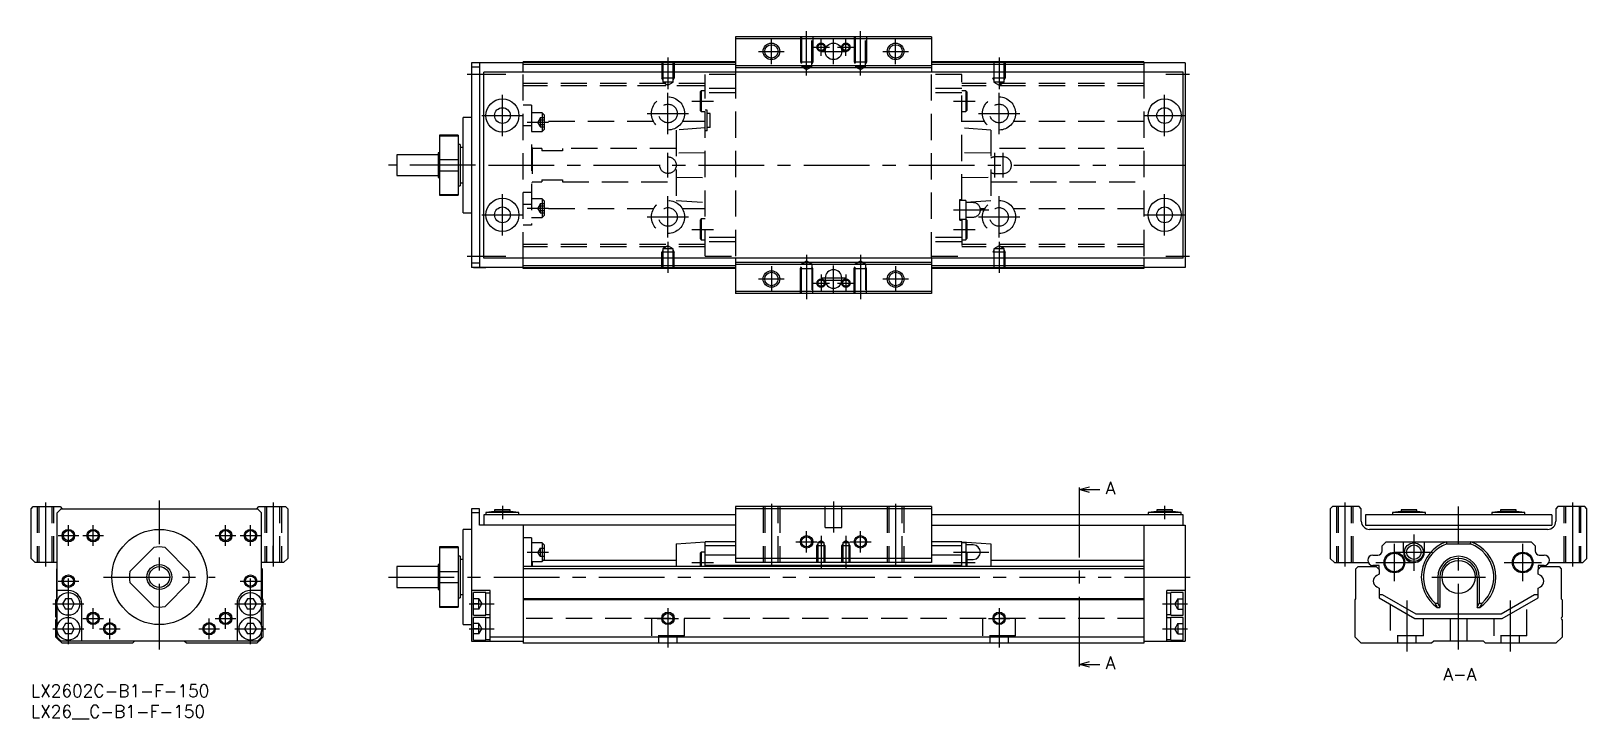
# Model space of a CAD drawing. Extents: x 0 to 376, y -8 to 158.
import ezdxf

# ---------------------------------------------------------------- set-up
doc = ezdxf.new("R2010")
doc.units = 0
doc.header["$LTSCALE"] = 0.5
doc.linetypes.add('CENTER', pattern=[50.8, 31.75, -6.35, 6.35, -6.35])
doc.linetypes.add('DASHED', pattern=[19.05, 12.7, -6.35])
for name, color, linetype in [('MSM_CENTER', 1, 'CENTER'), ('MSM_CONTINUOUS', 7, 'CONTINUOUS'), ('MSM_DASHED', 4, 'DASHED'), ('MSM_NARROW', 5, 'CONTINUOUS'), ('MSM_PART_NUMBER', 7, 'CONTINUOUS')]:
    doc.layers.add(name, color=color, linetype=linetype)
doc.styles.get("Standard").update_dxf_attribs({"font": 'txt.shx', "height": 1, "bigfont": 'bigfont.shx'})

# ---------------------------------------------------------------- blocks, each defined once
blk = doc.blocks.new('*U2')
at = {"layer": 'MSM_PART_NUMBER'}
blk.add_text('LX2602C-B1-F-150', height=3, dxfattribs=at).set_placement((0, -3))
blk = doc.blocks.new('*U3')
at = {"layer": 'MSM_PART_NUMBER'}
blk.add_text('LX26__C-B1-F-150', height=3, dxfattribs=at).set_placement((0, -8))

msp = doc.modelspace()

# ---------------------------------------------------------------- linework, layer by layer
at = {"layer": 'MSM_CENTER'}
for p, q in [((187.38, 147.21), (187.38, 157.91)), ((200.38, 147.21), (200.38, 157.91)), ((178.88, 149.91), (178.88, 156.11)), ((190.88, 151.96), (190.88, 156.06)), ((193.88, 149.91), (193.88, 156.11)), ((196.88, 151.96), (196.88, 156.06)), ((208.88, 149.91), (208.88, 156.11)), ((153.88, 151.51), (153.88, 143.88)), ((175.78, 153.01), (181.98, 153.01)), ((188.83, 154.01), (192.93, 154.01)), ((190.78, 153.01), (196.98, 153.01)), ((194.83, 154.01), (198.93, 154.01)), ((205.78, 153.01), (211.98, 153.01)), ((233.88, 151.51), (233.88, 143.88)), ((105.38, 147.51), (114.68, 147.51)), ((274.18, 147.51), (279.88, 147.51)), ((153.88, 133.01), (153.88, 143.01)), ((233.88, 133.01), (233.88, 143.01)), ((113.88, 132.51), (113.88, 142.51)), ((159.68, 141.01), (164.88, 141.01)), ((222.88, 141.01), (228.08, 141.01)), ((273.88, 132.51), (273.88, 142.51)), ((108.88, 137.51), (118.88, 137.51)), ((119.88, 135.91), (124.98, 135.91)), ((148.88, 138.01), (158.88, 138.01)), ((228.88, 138.01), (238.88, 138.01)), ((268.88, 137.51), (278.88, 137.51)), ((153.88, 122.51), (153.88, 128.51)), ((232.88, 122.51), (232.88, 128.51)), ((234.88, 122.51), (234.88, 128.51)), ((107.38, 125.51), (86.38, 125.51)), ((110.48, 125.51), (280.88, 125.51)), ((113.88, 108.51), (113.88, 118.51)), ((153.88, 108.01), (153.88, 118.01)), ((233.88, 108.01), (233.88, 118.01)), ((273.88, 108.51), (273.88, 118.51)), ((108.88, 113.51), (118.88, 113.51)), ((119.88, 115.12), (124.98, 115.12)), ((148.88, 113.01), (158.88, 113.01)), ((222.88, 114.71), (231.38, 114.71)), ((228.88, 113.01), (238.88, 113.01)), ((268.88, 113.51), (278.88, 113.51)), ((159.68, 110.01), (164.88, 110.01)), ((222.88, 110.01), (228.08, 110.01)), ((153.88, 107.02), (153.88, 99.51)), ((233.88, 107.02), (233.88, 99.51)), ((105.38, 103.51), (114.68, 103.51)), ((187.38, 103.82), (187.38, 93.12)), ((200.38, 103.82), (200.38, 93.12)), ((274.18, 103.51), (279.88, 103.51)), ((175.78, 98.01), (181.98, 98.01)), ((178.88, 101.11), (178.88, 94.91)), ((190.88, 99.06), (190.88, 94.96)), ((190.88, 98.26), (196.88, 98.26)), ((190.88, 97.76), (196.88, 97.76)), ((193.88, 94.76), (193.88, 101.26)), ((196.88, 99.06), (196.88, 94.96)), ((205.78, 98.01), (211.98, 98.01)), ((208.88, 101.11), (208.88, 94.91)), ((188.83, 97.01), (192.93, 97.01)), ((194.83, 97.01), (198.93, 97.01)), ((253.25, 46.62), (253.25, 5.38)), ((3.5, 44), (3.5, 28.5)), ((31, 8.5), (31, 44.5)), ((58.5, 44), (58.5, 28.5)), ((113.88, 43.2), (113.88, 40)), ((178.88, 43.68), (178.88, 28.83)), ((193.88, 44.25), (193.88, 36.75)), ((208.88, 43.68), (208.88, 28.83)), ((273.88, 43.2), (273.88, 40)), ((317.41, 44), (317.41, 28.5)), ((344.91, 8.5), (344.91, 43)), ((372.41, 44), (372.41, 28.5)), ((9, 33.5), (9, 38.5)), ((15, 33.5), (15, 38.5)), ((47, 33.5), (47, 38.5)), ((53, 33.5), (53, 38.5)), ((6.5, 36), (11.5, 36)), ((12.5, 36), (17.5, 36)), ((44.5, 36), (49.5, 36)), ((50.5, 36), (55.5, 36)), ((184.8, 34.5), (189.95, 34.5)), ((187.38, 31.93), (187.38, 37.08)), ((190.88, 35.96), (190.88, 28.24)), ((196.88, 35.96), (196.88, 28.24)), ((197.8, 34.5), (202.95, 34.5)), ((200.38, 31.93), (200.38, 37.08)), ((329.41, 25), (329.41, 34)), ((334.11, 36.25), (334.11, 27.5)), ((360.41, 25), (360.41, 34)), ((119.88, 32), (124.98, 32)), ((222.88, 32), (231.38, 32)), ((329.61, 32), (338.61, 32)), ((9, 9.75), (9, 27.5)), ((53, 9.75), (53, 27.5)), ((159.68, 29.5), (164.88, 29.5)), ((222.88, 29.5), (228.08, 29.5)), ((324.91, 29.5), (333.91, 29.5)), ((355.91, 29.5), (364.91, 29.5)), ((6.5, 25), (11.5, 25)), ((17.5, 26), (44.5, 26)), ((50.5, 25), (55.5, 25)), ((86.38, 26), (280.88, 26)), ((338.41, 26), (351.41, 26)), ((5.25, 19.5), (12.75, 19.5)), ((49.25, 19.5), (56.75, 19.5)), ((105.88, 19.5), (111.88, 19.5)), ((273.38, 19.5), (279.38, 19.5)), ((332.41, 20.29), (332.41, 8)), ((357.41, 20.29), (357.41, 8)), ((12.5, 16), (17.5, 16)), ((15, 13.5), (15, 18.5)), ((19, 11), (19, 16)), ((43, 11), (43, 16)), ((44.5, 16), (49.5, 16)), ((47, 13.5), (47, 18.5)), ((151.3, 16), (156.45, 16)), ((153.88, 18.5), (153.88, 9)), ((231.3, 16), (236.45, 16)), ((233.88, 18.5), (233.88, 9)), ((5.25, 13.5), (12.75, 13.5)), ((16.5, 13.5), (21.5, 13.5)), ((40.5, 13.5), (45.5, 13.5)), ((49.25, 13.5), (56.75, 13.5)), ((105.88, 13.5), (111.88, 13.5)), ((273.38, 13.5), (279.38, 13.5))]:
    msp.add_line(p, q, dxfattribs=at)
at = {"layer": 'MSM_CONTINUOUS'}
for p, q in [((217.58, 156.51), (170.18, 156.51)), ((170.18, 156.51), (170.18, 148.01)), ((217.58, 156.01), (170.18, 156.01)), ((217.58, 156.51), (217.58, 148.01)), ((118.88, 148.01), (118.88, 150.51)), ((170.18, 150.51), (118.88, 150.51)), ((268.88, 150.51), (217.58, 150.51)), ((268.88, 150.51), (268.88, 148.01)), ((118.88, 150.21), (106.38, 150.21)), ((106.38, 150.21), (106.38, 100.81)), ((108.38, 149.21), (106.38, 149.21)), ((106.88, 150.21), (106.88, 150.26)), ((109.88, 150.26), (106.88, 150.26)), ((108.38, 150.21), (108.38, 100.81)), ((109.38, 103.01), (109.38, 148.01)), ((278.38, 148.01), (109.38, 148.01)), ((109.88, 150.21), (109.88, 150.26)), ((170.18, 150.31), (118.88, 150.31)), ((170.18, 149.81), (118.88, 149.81)), ((217.58, 149.51), (170.18, 149.51)), ((217.58, 149.01), (170.18, 149.01)), ((268.88, 150.31), (217.58, 150.31)), ((268.88, 149.81), (217.58, 149.81)), ((278.88, 150.21), (268.88, 150.21)), ((275.38, 150.21), (275.38, 150.26)), ((278.38, 150.26), (275.38, 150.26)), ((278.38, 150.21), (278.38, 150.26)), ((278.38, 103.01), (278.38, 148.01)), ((278.88, 150.21), (278.88, 100.81)), ((106.38, 137.01), (104.38, 137.01)), ((104.38, 114.01), (104.38, 137.01)), ((103.18, 132.76), (98.68, 132.76)), ((98.68, 132.76), (98.68, 118.26)), ((98.68, 132.63), (103.18, 132.63)), ((103.18, 132.76), (103.18, 118.26)), ((88.38, 128.01), (88.38, 123.01)), ((98.38, 128.01), (88.38, 128.01)), ((98.38, 128.51), (98.38, 122.51)), ((98.68, 128.51), (98.38, 128.51)), ((103.68, 130.51), (103.18, 130.51)), ((103.68, 130.51), (103.68, 120.51)), ((104.38, 129.76), (103.68, 129.76)), ((98.68, 126.88), (103.18, 126.88)), ((98.68, 124.15), (103.18, 124.15)), ((88.38, 123.01), (98.38, 123.01)), ((98.38, 122.51), (98.68, 122.51)), ((103.18, 120.51), (103.68, 120.51)), ((103.68, 121.26), (104.38, 121.26)), ((98.68, 118.39), (103.18, 118.39)), ((98.68, 118.26), (103.18, 118.26)), ((104.38, 114.01), (106.38, 114.01)), ((108.38, 101.81), (106.38, 101.81)), ((278.38, 103.01), (109.38, 103.01)), ((118.88, 100.51), (118.88, 103.01)), ((170.18, 103.01), (170.18, 94.51)), ((217.58, 102.01), (170.18, 102.01)), ((217.58, 101.51), (170.18, 101.51)), ((217.58, 103.01), (217.58, 94.51)), ((268.88, 103.01), (268.88, 100.51)), ((118.88, 100.81), (106.38, 100.81)), ((106.88, 100.76), (106.88, 100.81)), ((106.88, 100.76), (109.88, 100.76)), ((109.88, 100.76), (109.88, 100.81)), ((170.18, 101.21), (118.88, 101.21)), ((170.18, 100.71), (118.88, 100.71)), ((170.18, 100.51), (118.88, 100.51)), ((191.88, 98.26), (191.88, 97.76)), ((195.88, 97.76), (195.88, 98.26)), ((268.88, 101.21), (217.58, 101.21)), ((268.88, 100.71), (217.58, 100.71)), ((268.88, 100.51), (217.58, 100.51)), ((278.88, 100.81), (268.88, 100.81)), ((217.58, 95.01), (170.18, 95.01)), ((217.58, 94.51), (170.18, 94.51)), ((253.25, 47.12), (255.75, 47.79)), ((253.25, 47.62), (253.25, 46.62)), ((255.75, 46.45), (253.25, 47.12)), ((253.25, 47.12), (258.25, 47.12)), ((0, 42.5), (0.5, 43)), ((0, 30.5), (0, 42.5)), ((0.5, 43), (7, 43)), ((6.3, 41.5), (7.3, 42.5)), ((6.3, 20.02), (6.3, 41.5)), ((7, 43), (7.5, 42.5)), ((7.3, 42.5), (54.7, 42.5)), ((54.5, 42.5), (55, 43)), ((54.7, 42.5), (55.7, 41.5)), ((55, 43), (61.5, 43)), ((55.7, 20.02), (55.7, 41.5)), ((61.5, 43), (62, 42.5)), ((62, 42.5), (62, 30.5)), ((108.38, 42.5), (106.38, 42.5)), ((106.38, 42.5), (106.38, 10.5)), ((108.38, 41.5), (106.38, 41.5)), ((108.38, 38.5), (108.38, 42.5)), ((111.98, 41.8), (109.88, 41.55)), ((109.88, 41.55), (109.88, 41)), ((117.88, 41.55), (109.88, 41.55)), ((111.98, 42.2), (111.98, 41.8)), ((115.78, 42.2), (111.98, 42.2)), ((115.78, 41.8), (111.98, 41.8)), ((115.78, 41.8), (115.78, 42.2)), ((117.88, 41.55), (115.78, 41.8)), ((117.88, 41), (117.88, 41.55)), ((170.18, 43), (170.18, 29.5)), ((217.58, 43), (170.18, 43)), ((217.58, 42.5), (170.18, 42.5)), ((217.58, 43), (217.58, 29.5)), ((271.98, 41.8), (269.88, 41.55)), ((269.88, 41.55), (269.88, 41)), ((277.88, 41.55), (269.88, 41.55)), ((271.98, 42.2), (271.98, 41.8)), ((275.78, 42.2), (271.98, 42.2)), ((275.78, 41.8), (271.98, 41.8)), ((275.78, 41.8), (275.78, 42.2)), ((277.88, 41.55), (275.78, 41.8)), ((277.88, 41), (277.88, 41.55)), ((314.41, 43), (313.91, 42.5)), ((313.91, 42.5), (313.91, 30.5)), ((320.91, 43), (314.41, 43)), ((321.41, 42.5), (320.91, 43)), ((321.41, 39.5), (321.41, 42.5)), ((331.01, 41.8), (328.91, 41.55)), ((328.91, 41.55), (328.91, 41)), ((336.91, 41.55), (328.91, 41.55)), ((331.01, 42.2), (331.01, 41.8)), ((334.81, 42.2), (331.01, 42.2)), ((334.81, 41.8), (331.01, 41.8)), ((334.81, 41.8), (334.81, 42.2)), ((336.91, 41.55), (334.81, 41.8)), ((336.91, 41), (336.91, 41.55)), ((355.01, 41.8), (352.91, 41.55)), ((352.91, 41.55), (352.91, 41)), ((360.91, 41.55), (352.91, 41.55)), ((355.01, 42.2), (355.01, 41.8)), ((358.81, 42.2), (355.01, 42.2)), ((358.81, 41.8), (355.01, 41.8)), ((358.81, 41.8), (358.81, 42.2)), ((360.91, 41.55), (358.81, 41.8)), ((360.91, 41), (360.91, 41.55)), ((368.91, 43), (368.41, 42.5)), ((368.41, 42.5), (368.41, 39.5)), ((375.41, 43), (368.91, 43)), ((375.91, 42.5), (375.41, 43)), ((375.91, 30.5), (375.91, 42.5)), ((170.18, 38.5), (108.38, 38.5)), ((109.38, 41), (109.38, 38.5)), ((170.18, 41), (109.38, 41)), ((118.88, 38.5), (118.88, 10)), ((278.38, 41), (217.58, 41)), ((217.58, 38.5), (278.88, 38.5)), ((268.88, 38.5), (268.88, 10)), ((278.38, 38.5), (278.38, 41)), ((278.88, 38.5), (278.88, 10.5)), ((322.41, 41), (322.41, 38.5)), ((367.41, 41), (322.41, 41)), ((322.41, 38.5), (367.41, 38.5)), ((367.41, 41), (367.41, 38.5)), ((106.38, 37.5), (104.38, 37.5)), ((104.38, 14.5), (104.38, 37.5)), ((120.88, 35.5), (118.88, 35.5)), ((120.88, 35.5), (120.88, 28.5)), ((123.48, 34.25), (120.88, 34.25)), ((123.98, 33.75), (123.48, 34.25)), ((123.48, 34.25), (123.48, 29.75)), ((155.88, 34), (162.88, 34.5)), ((155.88, 34), (155.88, 28.5)), ((170.18, 34.5), (162.88, 34.5)), ((162.88, 28.5), (162.88, 34.5)), ((224.88, 34.5), (217.58, 34.5)), ((224.88, 34.5), (231.88, 34)), ((224.88, 28.5), (224.88, 34.5)), ((225.88, 34.25), (224.88, 34.25)), ((225.88, 34.25), (225.88, 31.95)), ((231.88, 34), (231.88, 28.5)), ((366.41, 37.5), (323.41, 37.5)), ((326.41, 33.5), (327.41, 34.5)), ((327.41, 34.5), (362.41, 34.5)), ((331.61, 32), (331.61, 34.5)), ((336.61, 34.5), (336.61, 32)), ((341.95, 34.5), (342.04, 34)), ((342.04, 34), (347.78, 34)), ((347.78, 34), (347.87, 34.5)), ((362.41, 34.5), (363.41, 33.5)), ((1, 29.5), (0, 30.5)), ((23.88, 27.36), (29.64, 33.12)), ((32.36, 33.12), (38.12, 27.36)), ((62, 30.5), (61, 29.5)), ((103.18, 33.25), (98.68, 33.25)), ((98.68, 33.25), (98.68, 18.75)), ((98.68, 33.12), (103.18, 33.12)), ((103.18, 33.25), (103.18, 18.75)), ((103.68, 31), (103.18, 31)), ((103.68, 31), (103.68, 21)), ((104.38, 30.25), (103.68, 30.25)), ((123.48, 29.75), (123.98, 30.25)), ((123.98, 33.75), (123.98, 30.25)), ((161.93, 32), (161.68, 31.75)), ((161.68, 31.75), (161.68, 28.5)), ((162.88, 32), (161.93, 32)), ((161.93, 32), (161.93, 28.5)), ((170.18, 33.5), (162.88, 33.5)), ((170.18, 31.3), (162.88, 31.3)), ((217.58, 30.5), (170.18, 30.5)), ((224.88, 33.5), (217.58, 33.5)), ((224.88, 31.3), (217.58, 31.3)), ((225.83, 32), (224.88, 32)), ((226.08, 31.75), (225.83, 32)), ((225.83, 32), (225.83, 28.5)), ((227.63, 33.75), (225.88, 33.75)), ((226.08, 31.75), (226.08, 28.5)), ((226.08, 30.25), (227.63, 30.25)), ((314.91, 29.5), (313.91, 30.5)), ((324.21, 31.3), (325.41, 31.3)), ((326.41, 32.3), (326.41, 33.5)), ((363.41, 33.5), (363.41, 32.3)), ((364.41, 31.3), (365.61, 31.3)), ((374.91, 29.5), (375.91, 30.5)), ((6.3, 29.5), (1, 29.5)), ((6.2, 28), (6.3, 28.1)), ((6.2, 20.7), (6.2, 28)), ((61, 29.5), (55.7, 29.5)), ((55.7, 28.1), (55.8, 28)), ((55.8, 28), (55.8, 20.7)), ((98.38, 28.5), (88.38, 28.5)), ((88.38, 28.5), (88.38, 23.5)), ((98.68, 29), (98.38, 29)), ((98.38, 29), (98.38, 23)), ((98.68, 27.36), (103.18, 27.36)), ((268.88, 28.5), (118.88, 28.5)), ((268.88, 28), (118.88, 28)), ((120.88, 29.75), (123.48, 29.75)), ((121.08, 29.75), (121.08, 28.5)), ((155.88, 30), (123.73, 30)), ((224.88, 28.8), (162.88, 28.8)), ((217.58, 29.5), (170.18, 29.5)), ((268.88, 30), (231.88, 30)), ((314.91, 29.5), (323.09, 29.5)), ((320.11, 28), (320.61, 28.5)), ((320.11, 20.7), (320.11, 28)), ((320.61, 28.5), (325.01, 28.5)), ((325.71, 28.8), (324.21, 28.8)), ((325.01, 28.5), (325.71, 27.8)), ((325.71, 26.72), (325.15, 26.4)), ((325.71, 27.8), (325.71, 28.8)), ((325.71, 27.8), (325.71, 26.72)), ((364.11, 28.8), (364.11, 27.8)), ((365.61, 28.8), (364.11, 28.8)), ((364.11, 27.8), (364.81, 28.5)), ((364.11, 26.72), (364.11, 27.8)), ((364.67, 26.4), (364.11, 26.72)), ((364.81, 28.5), (369.21, 28.5)), ((366.73, 29.5), (374.91, 29.5)), ((369.21, 28.5), (369.71, 28)), ((369.71, 28), (369.71, 20.7)), ((9, 22.75), (6.3, 22.75)), ((29.64, 18.88), (23.88, 24.64)), ((38.12, 24.64), (32.36, 18.88)), ((55.7, 22.75), (53, 22.75)), ((88.38, 23.5), (98.38, 23.5)), ((98.38, 23), (98.68, 23)), ((98.68, 24.64), (103.18, 24.64)), ((110.88, 22.75), (106.38, 22.75)), ((110.88, 10.5), (110.88, 22.75)), ((274.38, 10.5), (274.38, 22.75)), ((278.88, 22.75), (274.38, 22.75)), ((325.15, 23.6), (325.71, 23.28)), ((325.71, 23.28), (325.71, 21)), ((339.91, 26), (339.91, 19.68)), ((340.41, 26), (340.41, 18.62)), ((349.41, 26), (349.41, 18.62)), ((349.91, 26), (349.91, 19.68)), ((364.11, 23.28), (364.67, 23.6)), ((364.11, 21), (364.11, 23.28)), ((6, 20.5), (6.2, 20.7)), ((6, 16.4), (6, 20.5)), ((6.3, 14.02), (6.3, 18.98)), ((8.28, 20.75), (7.56, 19.5)), ((7.56, 19.5), (8.28, 18.25)), ((9.72, 20.75), (8.28, 20.75)), ((10.44, 19.5), (9.72, 20.75)), ((9.72, 18.25), (10.44, 19.5)), ((12.25, 10.5), (12.25, 19.5)), ((49.75, 19.5), (49.75, 10.5)), ((52.28, 20.75), (51.56, 19.5)), ((51.56, 19.5), (52.28, 18.25)), ((53.72, 20.75), (52.28, 20.75)), ((54.44, 19.5), (53.72, 20.75)), ((53.72, 18.25), (54.44, 19.5)), ((55.7, 14.02), (55.7, 18.98)), ((55.8, 20.7), (56, 20.5)), ((56, 20.5), (56, 11.5)), ((98.68, 18.88), (103.18, 18.88)), ((103.18, 21), (103.68, 21)), ((103.68, 21.75), (104.38, 21.75)), ((106.88, 16.75), (106.88, 22.25)), ((109.88, 22.25), (106.88, 22.25)), ((109.88, 16.75), (109.88, 22.25)), ((110.88, 22.1), (109.88, 22.1)), ((268.88, 20.7), (118.88, 20.7)), ((268.88, 20.5), (118.88, 20.5)), ((275.38, 22.1), (274.38, 22.1)), ((275.38, 16.75), (275.38, 22.25)), ((278.38, 22.25), (275.38, 22.25)), ((278.38, 16.75), (278.38, 22.25)), ((319.91, 20.5), (320.11, 20.7)), ((319.91, 11.5), (319.91, 20.5)), ((326.56, 21.66), (325.71, 21.66)), ((325.71, 21), (334.37, 16)), ((334.64, 17), (326.56, 21.66)), ((339.23, 19.68), (339.91, 19.68)), ((339.91, 19.68), (340.41, 18.62)), ((349.41, 18.62), (349.91, 19.68)), ((349.91, 19.68), (350.6, 19.68)), ((363.26, 21.66), (355.18, 17)), ((355.45, 16), (364.11, 21)), ((364.11, 21.66), (363.26, 21.66)), ((369.71, 20.7), (369.91, 20.5)), ((369.91, 20.5), (369.91, 16.4)), ((6, 11.5), (6, 15.6)), ((9.72, 18.25), (8.28, 18.25)), ((53.72, 18.25), (52.28, 18.25)), ((98.68, 18.75), (103.18, 18.75)), ((106.88, 16.75), (109.88, 16.75)), ((106.88, 10.75), (106.88, 16.25)), ((109.88, 16.25), (106.88, 16.25)), ((109.88, 16.9), (110.88, 16.9)), ((109.88, 10.75), (109.88, 16.25)), ((110.88, 16.1), (109.88, 16.1)), ((274.38, 16.9), (275.38, 16.9)), ((275.38, 16.1), (274.38, 16.1)), ((275.38, 16.75), (278.38, 16.75)), ((275.38, 10.75), (275.38, 16.25)), ((278.38, 16.25), (275.38, 16.25)), ((278.38, 10.75), (278.38, 16.25)), ((334.37, 16), (355.45, 16)), ((355.18, 17), (334.64, 17)), ((339.76, 18.62), (340.41, 18.62)), ((349.41, 18.62), (350.06, 18.62)), ((369.91, 15.6), (369.91, 11.5)), ((7.5, 10), (6, 11.5)), ((6.3, 11.5), (6.3, 12.98)), ((6.3, 11.5), (7.3, 10.5)), ((8.28, 14.75), (7.56, 13.5)), ((7.56, 13.5), (8.28, 12.25)), ((9.72, 14.75), (8.28, 14.75)), ((9.72, 12.25), (8.28, 12.25)), ((10.44, 13.5), (9.72, 14.75)), ((9.72, 12.25), (10.44, 13.5)), ((52.28, 14.75), (51.56, 13.5)), ((51.56, 13.5), (52.28, 12.25)), ((53.72, 14.75), (52.28, 14.75)), ((53.72, 12.25), (52.28, 12.25)), ((54.44, 13.5), (53.72, 14.75)), ((53.72, 12.25), (54.44, 13.5)), ((56, 11.5), (54.5, 10)), ((54.7, 10.5), (55.7, 11.5)), ((55.7, 11.5), (55.7, 12.98)), ((104.38, 14.5), (106.38, 14.5)), ((268.88, 11.5), (110.88, 11.5)), ((321.41, 10), (319.91, 11.5)), ((369.91, 11.5), (368.41, 10)), ((54.7, 10.5), (7.3, 10.5)), ((24.5, 10), (7.5, 10)), ((25, 10.5), (24.5, 10)), ((37.52, 10), (37.02, 10.5)), ((54.5, 10), (37.52, 10)), ((106.38, 10.5), (118.88, 10.5)), ((106.88, 10.75), (109.88, 10.75)), ((109.88, 10.9), (110.88, 10.9)), ((268.88, 10), (118.88, 10)), ((268.88, 10.5), (278.88, 10.5)), ((274.38, 10.9), (275.38, 10.9)), ((275.38, 10.75), (278.38, 10.75)), ((338.4, 10), (321.41, 10)), ((338.9, 10.5), (338.4, 10)), ((350.91, 10.5), (338.9, 10.5)), ((351.41, 10), (350.91, 10.5)), ((368.41, 10), (351.41, 10)), ((253.25, 4.88), (255.75, 5.55)), ((253.25, 5.38), (253.25, 4.38)), ((255.75, 4.21), (253.25, 4.88)), ((253.25, 4.88), (258.25, 4.88))]:
    msp.add_line(p, q, dxfattribs=at)
for centre, radius in [((178.88, 153.01), 1.62), ((193.88, 153.01), 2), ((208.88, 153.01), 1.62), ((113.88, 137.51), 4), ((113.88, 137.51), 1.9), ((273.88, 137.51), 4), ((273.88, 137.51), 1.9), ((113.88, 113.51), 4), ((273.88, 113.51), 4), ((113.88, 113.51), 1.9), ((273.88, 113.51), 1.9), ((178.88, 98.01), 1.62), ((208.88, 98.01), 1.62), ((9, 36), 1.23), ((15, 36), 1.23), ((31, 26), 11.5), ((47, 36), 1.23), ((53, 36), 1.23), ((187.38, 34.5), 1.23), ((200.38, 34.5), 1.23), ((334.11, 32), 2.25), ((329.41, 29.5), 2.5), ((329.41, 29.5), 2.25), ((334.11, 32), 1.75), ((360.41, 29.5), 2.5), ((360.41, 29.5), 2.25), ((31, 26), 3), ((31, 26), 2.5), ((344.91, 26), 4), ((9, 25), 1.23), ((53, 25), 1.23), ((9, 19.5), 2.75), ((53, 19.5), 2.75), ((9, 13.5), 2.75), ((15, 16), 1.23), ((47, 16), 1.23), ((53, 13.5), 2.75), ((153.88, 16), 1.23), ((233.88, 16), 1.23), ((19, 13.5), 1.23), ((43, 13.5), 1.23)]:
    msp.add_circle(centre, radius, dxfattribs=at)
for centre, radius, start, end in [((193.88, 98.26), 2, 0, 180), ((193.88, 97.76), 2, 180, 0), ((323.41, 39.5), 2, 180, 270), ((366.41, 39.5), 2, 270, 0), ((344.91, 26), 9, 109.1881, 235.0848), ((344.91, 26), 8.5, 109.7499, 228.0214), ((344.91, 26), 8.5, 311.9786, 70.2501), ((344.91, 26), 9, 304.9152, 70.8119), ((31, 26), 7.25, 79.1484, 100.8516), ((227.63, 32), 1.75, 270, 90), ((324.21, 30.05), 1.25, 90, 270), ((325.41, 32.3), 1, 270, 0), ((334.11, 32), 2.5, 180, 0), ((344.91, 26), 5, 0, 180), ((344.91, 26), 4.5, 0, 180), ((364.41, 32.3), 1, 180, 270), ((365.61, 30.05), 1.25, 270, 90), ((31, 26), 7.25, 169.1484, 190.8516), ((31, 26), 7.25, 349.1484, 10.8516), ((326.03, 24.88), 1.75, 120.0001, 176.2321), ((363.8, 24.88), 1.75, 3.7679, 59.9999), ((9, 19.5), 3.25, 0, 90), ((53, 19.5), 3.25, 90, 180), ((326.03, 25.12), 1.75, 183.7679, 239.9999), ((363.8, 25.12), 1.75, 300.0001, 356.2321), ((31, 26), 7.25, 259.1484, 280.8516), ((349.27, 24.07), 10.96, 203.6059, 209.8183), ((340.38, 24.16), 11.15, 330.2349, 336.3409), ((5.7, 16), 0.5, 306.8761, 53.1239), ((370.21, 16), 0.5, 126.8761, 233.1239), ((7.3, 11.5), 1, 201.8195, 248.1805), ((54.7, 11.5), 1, 291.8106, 338.1894)]:
    msp.add_arc(centre, radius, start, end, dxfattribs=at)
at = {"layer": 'MSM_DASHED'}
for p, q in [((185.88, 156.51), (185.88, 150.51)), ((186.15, 156.51), (186.15, 149.31)), ((188.61, 149.31), (188.61, 156.51)), ((188.88, 156.51), (188.88, 150.51)), ((198.88, 156.51), (198.88, 150.51)), ((199.15, 156.51), (199.15, 149.31)), ((201.61, 149.31), (201.61, 156.51)), ((201.88, 156.51), (201.88, 150.51)), ((152.38, 150.51), (152.38, 146.51)), ((152.65, 150.51), (152.65, 145.59)), ((155.11, 145.59), (155.11, 150.51)), ((155.38, 150.51), (155.38, 146.51)), ((185.88, 150.51), (188.88, 150.51)), ((185.88, 150.51), (186.15, 150.05)), ((188.88, 150.51), (188.61, 150.05)), ((198.88, 150.51), (201.88, 150.51)), ((198.88, 150.51), (199.15, 150.05)), ((201.88, 150.51), (201.61, 150.05)), ((232.65, 150.51), (232.65, 145.59)), ((235.11, 145.59), (235.11, 150.51)), ((235.38, 150.51), (235.38, 146.51)), ((118.88, 103.01), (118.88, 148.01)), ((152.58, 150.31), (152.58, 150.31)), ((170.18, 147.46), (162.88, 147.46)), ((162.88, 103.56), (162.88, 147.46)), ((170.18, 148.01), (170.18, 103.01)), ((186.15, 149.31), (187.38, 148.6)), ((186.15, 149.31), (188.61, 149.31)), ((187.38, 148.6), (188.61, 149.31)), ((199.15, 149.31), (200.38, 148.6)), ((199.15, 149.31), (201.61, 149.31)), ((200.38, 148.6), (201.61, 149.31)), ((217.58, 103.01), (217.58, 148.01)), ((224.88, 147.46), (217.58, 147.46)), ((224.88, 116.96), (224.88, 147.46)), ((232.58, 150.31), (232.58, 150.31)), ((232.58, 150.31), (232.58, 150.31)), ((235.18, 150.31), (235.19, 150.33)), ((268.88, 148.01), (268.88, 103.01)), ((162.88, 145.27), (118.88, 145.27)), ((162.88, 144.71), (118.88, 144.71)), ((162.38, 144.71), (137.38, 144.71)), ((155.38, 146.51), (152.38, 146.51)), ((152.65, 146.05), (152.38, 146.51)), ((155.11, 145.59), (152.65, 145.59)), ((152.65, 145.59), (153.88, 144.88)), ((153.88, 144.88), (155.11, 145.59)), ((155.11, 146.05), (155.38, 146.51)), ((161.93, 143.51), (161.68, 143.26)), ((161.68, 143.26), (161.68, 138.76)), ((162.88, 143.51), (161.93, 143.51)), ((161.93, 143.51), (161.93, 138.51)), ((170.18, 144.01), (162.88, 144.01)), ((170.18, 143.01), (162.88, 143.01)), ((224.88, 144.01), (217.58, 144.01)), ((224.88, 143.01), (217.58, 143.01)), ((268.88, 145.27), (224.88, 145.27)), ((268.88, 144.71), (224.88, 144.71)), ((225.83, 143.51), (224.88, 143.51)), ((225.83, 143.51), (225.83, 138.51)), ((226.08, 143.26), (225.83, 143.51)), ((226.08, 143.26), (226.08, 138.76)), ((235.38, 146.51), (232.38, 146.51)), ((232.65, 146.05), (232.38, 146.51)), ((235.11, 145.59), (232.65, 145.59)), ((232.65, 145.59), (233.88, 144.88)), ((233.88, 144.88), (235.11, 145.59)), ((235.11, 146.05), (235.38, 146.51)), ((120.88, 140.01), (118.88, 140.01)), ((120.88, 140.01), (120.88, 111.01)), ((123.48, 138.16), (120.88, 138.16)), ((122.98, 136.91), (122.4, 135.91)), ((122.98, 134.91), (122.4, 135.91)), ((122.98, 137.06), (123.98, 137.06)), ((122.98, 137.06), (122.98, 134.75)), ((122.98, 136.48), (123.98, 136.48)), ((122.98, 135.33), (123.98, 135.33)), ((123.98, 137.66), (123.48, 138.16)), ((123.48, 138.16), (123.48, 133.66)), ((123.98, 137.66), (123.98, 134.16)), ((150.39, 136.05), (123.98, 136.05)), ((162.88, 136.05), (157.37, 136.05)), ((161.68, 138.76), (161.93, 138.51)), ((161.93, 138.51), (162.88, 138.51)), ((163.38, 138.81), (162.88, 138.81)), ((163.38, 133.81), (163.38, 138.81)), ((164.08, 138.01), (163.38, 138.01)), ((164.08, 134.61), (164.08, 138.01)), ((224.88, 138.51), (225.83, 138.51)), ((230.39, 136.05), (224.88, 136.05)), ((225.83, 138.51), (226.08, 138.76)), ((268.88, 136.05), (237.37, 136.05)), ((120.88, 135.01), (118.88, 135.01)), ((120.88, 133.66), (123.48, 133.66)), ((122.98, 134.75), (123.98, 134.75)), ((123.48, 133.66), (123.98, 134.16)), ((162.88, 134.51), (155.88, 134.01)), ((155.88, 134.01), (155.88, 117.01)), ((163.38, 133.81), (162.88, 133.81)), ((164.08, 134.61), (163.38, 134.61)), ((231.88, 134.01), (224.88, 134.51)), ((231.88, 134.01), (231.88, 117.01)), ((121.08, 129.76), (120.88, 129.76)), ((121.08, 129.76), (121.08, 121.26)), ((123.38, 129.51), (121.08, 129.51)), ((123.38, 129.51), (123.38, 129.01)), ((128.38, 129.01), (123.38, 129.01)), ((128.38, 129.51), (128.38, 129.01)), ((155.88, 129.51), (128.38, 129.51)), ((162.88, 128.47), (155.88, 128.39)), ((231.88, 128.39), (224.88, 128.47)), ((268.88, 129.51), (231.88, 129.51)), ((234.88, 127.51), (232.88, 127.51)), ((120.88, 121.26), (121.08, 121.26)), ((121.08, 121.51), (123.38, 121.51)), ((123.38, 122.01), (128.38, 122.01)), ((123.38, 122.01), (123.38, 121.51)), ((128.38, 122.01), (128.38, 121.51)), ((128.38, 121.51), (155.88, 121.51)), ((155.88, 122.64), (162.88, 122.56)), ((224.88, 122.56), (231.88, 122.64)), ((231.88, 121.51), (268.88, 121.51)), ((232.88, 123.51), (234.88, 123.51)), ((118.88, 119.01), (120.88, 119.01)), ((123.48, 117.37), (120.88, 117.37)), ((123.98, 116.87), (123.48, 117.37)), ((123.48, 117.37), (123.48, 112.87)), ((123.98, 116.87), (123.98, 113.37)), ((155.88, 117.01), (162.88, 116.51)), ((224.38, 117.21), (224.88, 117.21)), ((224.38, 112.21), (224.38, 117.21)), ((225.88, 116.96), (224.38, 116.96)), ((225.88, 116.59), (231.88, 117.01)), ((225.88, 116.96), (225.88, 112.46)), ((120.88, 116.01), (118.88, 116.01)), ((120.88, 112.87), (123.48, 112.87)), ((122.98, 116.12), (122.4, 115.12)), ((122.98, 114.12), (122.4, 115.12)), ((122.98, 116.28), (123.98, 116.28)), ((122.98, 116.28), (122.98, 113.97)), ((122.98, 115.7), (123.98, 115.7)), ((122.98, 114.54), (123.98, 114.54)), ((122.98, 113.97), (123.98, 113.97)), ((123.48, 112.87), (123.98, 113.37)), ((150.39, 114.97), (123.98, 114.97)), ((162.88, 114.97), (157.37, 114.97)), ((227.63, 116.46), (225.88, 116.46)), ((225.88, 112.96), (227.63, 112.96)), ((230.39, 114.97), (229.36, 114.97)), ((268.88, 114.97), (237.37, 114.97)), ((120.88, 111.01), (118.88, 111.01)), ((161.93, 112.51), (161.68, 112.26)), ((161.68, 112.26), (161.68, 107.76)), ((161.93, 112.51), (161.93, 107.51)), ((162.88, 112.51), (161.93, 112.51)), ((224.38, 112.46), (225.88, 112.46)), ((224.38, 112.21), (224.88, 112.21)), ((224.88, 112.46), (224.88, 103.56)), ((225.83, 112.46), (225.83, 107.51)), ((226.08, 112.26), (225.88, 112.46)), ((226.08, 112.26), (226.08, 107.76)), ((162.88, 106.31), (118.88, 106.31)), ((162.88, 105.75), (118.88, 105.75)), ((153.88, 106.02), (152.65, 105.31)), ((152.65, 105.31), (152.65, 100.51)), ((155.11, 105.31), (152.65, 105.31)), ((155.11, 105.31), (153.88, 106.02)), ((155.11, 100.51), (155.11, 105.31)), ((161.68, 107.76), (161.93, 107.51)), ((161.93, 107.51), (162.88, 107.51)), ((170.18, 108.01), (162.88, 108.01)), ((170.18, 107.01), (162.88, 107.01)), ((224.88, 108.01), (217.58, 108.01)), ((224.88, 107.01), (217.58, 107.01)), ((224.88, 107.51), (225.83, 107.51)), ((268.88, 106.31), (224.88, 106.31)), ((268.88, 105.75), (224.88, 105.75)), ((225.83, 107.51), (226.08, 107.76)), ((233.88, 106.02), (232.65, 105.31)), ((232.65, 105.31), (232.65, 100.51)), ((235.11, 105.31), (232.65, 105.31)), ((235.11, 105.31), (233.88, 106.02)), ((235.11, 100.51), (235.11, 105.31)), ((152.65, 104.98), (152.38, 104.51)), ((155.38, 104.51), (152.38, 104.51)), ((152.38, 100.51), (152.38, 104.51)), ((155.11, 104.98), (155.38, 104.51)), ((155.38, 100.51), (155.38, 104.51)), ((162.88, 103.56), (170.18, 103.56)), ((186.15, 101.71), (187.38, 102.42)), ((186.15, 101.71), (188.61, 101.71)), ((186.15, 94.51), (186.15, 101.71)), ((187.38, 102.42), (188.61, 101.71)), ((188.61, 101.71), (188.61, 94.51)), ((199.15, 101.71), (200.38, 102.42)), ((199.15, 101.71), (201.61, 101.71)), ((199.15, 94.51), (199.15, 101.71)), ((200.38, 102.42), (201.61, 101.71)), ((201.61, 101.71), (201.61, 94.51)), ((217.58, 103.56), (224.88, 103.56)), ((232.65, 104.98), (232.38, 104.51)), ((235.38, 104.51), (232.38, 104.51)), ((235.11, 104.98), (235.38, 104.51)), ((235.38, 100.51), (235.38, 104.51)), ((185.88, 100.51), (186.15, 100.98)), ((185.88, 94.51), (185.88, 100.51)), ((185.88, 100.51), (188.88, 100.51)), ((188.88, 100.51), (188.61, 100.98)), ((188.88, 94.51), (188.88, 100.51)), ((198.88, 100.51), (199.15, 100.98)), ((198.88, 94.51), (198.88, 100.51)), ((198.88, 100.51), (201.88, 100.51)), ((201.88, 100.51), (201.61, 100.98)), ((201.88, 94.51), (201.88, 100.51)), ((1.5, 43), (1.5, 29.5)), ((1.88, 43), (1.88, 29.5)), ((5.12, 29.5), (5.12, 43)), ((5.5, 29.5), (5.5, 43)), ((56.5, 43), (56.5, 29.5)), ((56.88, 43), (56.88, 29.5)), ((60.12, 29.5), (60.12, 43)), ((60.5, 43), (60.5, 29.5)), ((176.88, 43), (176.88, 29.5)), ((177.26, 43), (177.26, 29.5)), ((180.5, 29.5), (180.5, 43)), ((180.88, 43), (180.88, 29.5)), ((191.88, 38), (191.88, 43)), ((195.88, 38), (195.88, 43)), ((206.88, 43), (206.88, 29.5)), ((207.26, 43), (207.26, 29.5)), ((210.5, 29.5), (210.5, 43)), ((210.88, 43), (210.88, 29.5)), ((315.41, 43), (315.41, 29.5)), ((315.79, 43), (315.79, 29.5)), ((319.03, 29.5), (319.03, 43)), ((319.41, 29.5), (319.41, 43)), ((370.41, 29.5), (370.41, 43)), ((370.79, 29.5), (370.79, 43)), ((374.03, 43), (374.03, 29.5)), ((374.41, 43), (374.41, 29.5)), ((191.88, 38), (195.88, 38)), ((189.88, 33.5), (190.1, 33.87)), ((190.88, 34.7), (190.1, 34.25)), ((190.1, 34.25), (190.1, 29.5)), ((191.66, 34.25), (190.1, 34.25)), ((191.66, 34.25), (190.88, 34.7)), ((191.66, 29.5), (191.66, 34.25)), ((191.88, 33.5), (191.66, 33.87)), ((195.88, 33.5), (196.1, 33.87)), ((196.88, 34.7), (196.1, 34.25)), ((196.1, 34.25), (196.1, 29.5)), ((197.66, 34.25), (196.1, 34.25)), ((197.66, 34.25), (196.88, 34.7)), ((197.66, 29.5), (197.66, 34.25)), ((197.88, 33.5), (197.66, 33.87)), ((122.98, 33), (122.4, 32)), ((122.98, 31), (122.4, 32)), ((122.98, 33), (123.98, 33)), ((122.98, 33), (122.98, 31)), ((122.98, 32), (123.98, 32)), ((122.98, 31), (123.98, 31)), ((189.88, 29.5), (189.88, 33.5)), ((191.88, 33.5), (189.88, 33.5)), ((191.88, 29.5), (191.88, 33.5)), ((195.88, 29.5), (195.88, 33.5)), ((197.88, 33.5), (195.88, 33.5)), ((197.88, 29.5), (197.88, 33.5)), ((108.18, 20.75), (106.88, 20.75)), ((108.18, 19.5), (106.88, 19.5)), ((108.18, 18.25), (108.18, 20.75)), ((108.18, 20.75), (108.9, 19.5)), ((108.18, 18.25), (108.9, 19.5)), ((277.08, 20.75), (276.36, 19.5)), ((277.08, 18.25), (276.36, 19.5)), ((277.08, 20.75), (278.38, 20.75)), ((277.08, 20.75), (277.08, 18.25)), ((277.08, 19.5), (278.38, 19.5)), ((328.41, 19.44), (328.41, 11.8)), ((361.41, 11.8), (361.41, 19.44)), ((108.18, 18.25), (106.88, 18.25)), ((268.88, 16), (118.88, 16)), ((149.88, 16), (149.88, 11.8)), ((157.88, 11.8), (157.88, 16)), ((229.88, 16), (229.88, 11.8)), ((237.88, 11.8), (237.88, 16)), ((277.08, 18.25), (278.38, 18.25)), ((336.41, 11.8), (336.41, 16)), ((342.91, 16), (342.91, 10.5)), ((346.91, 16), (346.91, 10.5)), ((353.41, 16), (353.41, 11.8)), ((108.18, 14.75), (106.88, 14.75)), ((108.18, 13.5), (106.88, 13.5)), ((108.18, 12.25), (106.88, 12.25)), ((108.18, 12.25), (108.18, 14.75)), ((108.18, 14.75), (108.9, 13.5)), ((108.18, 12.25), (108.9, 13.5)), ((157.88, 11.8), (149.88, 11.8)), ((151.63, 11.8), (151.63, 10)), ((156.13, 10), (156.13, 11.8)), ((237.88, 11.8), (229.88, 11.8)), ((231.63, 11.8), (231.63, 10)), ((236.13, 10), (236.13, 11.8)), ((277.08, 14.75), (276.36, 13.5)), ((277.08, 12.25), (276.36, 13.5)), ((277.08, 14.75), (278.38, 14.75)), ((277.08, 14.75), (277.08, 12.25)), ((277.08, 13.5), (278.38, 13.5)), ((277.08, 12.25), (278.38, 12.25)), ((336.41, 11.8), (328.41, 11.8)), ((330.16, 11.8), (330.16, 10)), ((334.66, 10), (334.66, 11.8)), ((361.41, 11.8), (353.41, 11.8)), ((355.16, 11.8), (355.16, 10)), ((359.66, 10), (359.66, 11.8))]:
    msp.add_line(p, q, dxfattribs=at)
for centre, radius in [((190.88, 154.01), 1), ((190.88, 154.01), 0.784), ((196.88, 154.01), 1), ((196.88, 154.01), 0.784), ((153.88, 138.01), 4), ((153.88, 138.01), 2.25), ((233.88, 138.01), 4), ((233.88, 138.01), 2.25), ((153.88, 125.51), 2), ((153.88, 113.01), 4), ((233.88, 113.01), 4), ((153.88, 113.01), 2.25), ((233.88, 113.01), 2.25), ((190.88, 97.01), 1), ((190.88, 97.01), 0.784), ((196.88, 97.01), 1), ((196.88, 97.01), 0.784)]:
    msp.add_circle(centre, radius, dxfattribs=at)
for centre, radius, start, end in [((232.88, 125.51), 2, 90, 120), ((234.88, 125.51), 2, 270, 90), ((232.88, 125.51), 2, 240, 270), ((227.63, 114.71), 1.75, 270, 90)]:
    msp.add_arc(centre, radius, start, end, dxfattribs=at)
at = {"layer": 'MSM_NARROW'}
msp.add_line((58.5, 29.5), (58.5, 33.5), dxfattribs=at)
for centre, radius in [((178.88, 153.01), 2), ((208.88, 153.01), 2), ((178.88, 98.01), 2), ((208.88, 98.01), 2), ((9, 36), 1.5), ((15, 36), 1.5), ((47, 36), 1.5), ((53, 36), 1.5), ((187.38, 34.5), 1.5), ((200.38, 34.5), 1.5), ((9, 25), 1.5), ((53, 25), 1.5), ((15, 16), 1.5), ((47, 16), 1.5), ((153.88, 16), 1.5), ((233.88, 16), 1.5), ((19, 13.5), 1.5), ((43, 13.5), 1.5)]:
    msp.add_circle(centre, radius, dxfattribs=at)

# ---------------------------------------------------------------- block references
at = {"layer": 'MSM_CONTINUOUS'}
for name in ['*U2', '*U3']:
    msp.add_blockref(name, (0, 0), dxfattribs=at)

# ---------------------------------------------------------------- texts
at = {"layer": 'MSM_PART_NUMBER'}
for s, p in [('A', (259.67, 46)), ('A', (259.67, 3.75)), ('A-A', (341.22, 1))]:
    msp.add_text(s, height=3, dxfattribs=at).set_placement(p)

doc.saveas('drawing.dxf')
